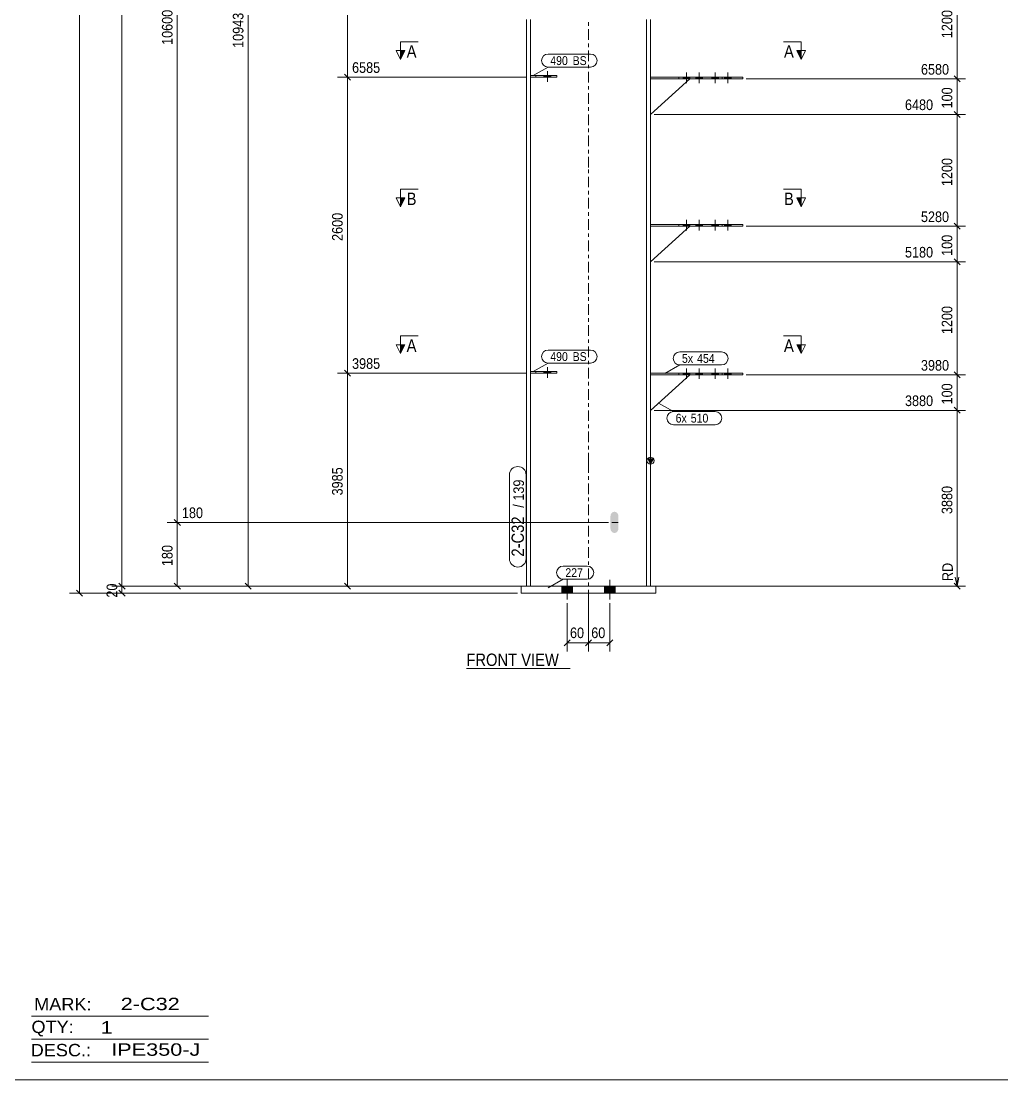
# Model space of a CAD drawing. Header units: millimetres. Extents: x 2 to 825, y 1 to 579.
# Drawn here: x 214.6 to 491.3, y 5 to 303.6 of the extents above; entities that cross this region are included whole.
import ezdxf

# ---------------------------------------------------------------- set-up
doc = ezdxf.new("R2010")
doc.units = ezdxf.units.MM
for name, pattern in [('XKITLINE00', [0]), ('XKITLINE01', [4, 1, -1, 1, -1]), ('XKITLINE02', [4, 2, -2]), ('XKITLINE03', [6, 3, -1, 1, -1])]:
    doc.linetypes.add(name, pattern=pattern)
for name, color, linetype, lineweight in [('Bolt', 3, 'Continuous', 0), ('Dimensions', 7, 'Continuous', 0), ('DrawingSheet', 5, 'Continuous', 0), ('OtherObjectType', 7, 'Continuous', 0), ('Part', 2, 'Continuous', 0), ('PartMark', 7, 'Continuous', 0), ('Section', 6, 'Continuous', 0)]:
    doc.layers.add(name, color=color, linetype=linetype, lineweight=lineweight)
doc.styles.add('ARIAL', font='ARIAL.TTF')
doc.styles.add('ARIAL_NARROW', font='ARIALN.TTF')

# ---------------------------------------------------------------- blocks, each defined once
blk = doc.blocks.new('*A18')
at = {"layer": 'Bolt'}
for points in [[(370.16, 144.23), (370.16, 142.23), (367.16, 142.23), (367.16, 144.23)], [(370.16, 144.23), (370.16, 142.23), (367.16, 142.23), (367.16, 144.23)], [(382.16, 144.23), (382.16, 142.23), (379.16, 142.23), (379.16, 144.23)], [(382.16, 144.23), (382.16, 142.23), (379.16, 142.23), (379.16, 144.23)]]:
    blk.add_hatch(color=3, dxfattribs=at).paths.add_polyline_path(points, flags=17)
at = {"layer": 'Bolt', "color": 3, "linetype": 'XKITLINE00', "lineweight": 0}
for p, q in [((367.16, 144.23), (367.16, 142.23)), ((367.16, 144.23), (367.16, 142.23)), ((368.66, 145.98), (368.66, 140.48)), ((368.66, 145.98), (368.66, 140.48)), ((370.16, 144.23), (370.16, 142.23)), ((370.16, 144.23), (370.16, 142.23)), ((379.16, 144.23), (379.16, 142.23)), ((379.16, 144.23), (379.16, 142.23)), ((380.66, 145.98), (380.66, 140.48)), ((380.66, 145.98), (380.66, 140.48)), ((382.16, 144.23), (382.16, 142.23)), ((382.16, 144.23), (382.16, 142.23))]:
    blk.add_line(p, q, dxfattribs=at)
blk = doc.blocks.new('*A20')
at = {"layer": 'Bolt', "color": 3, "linetype": 'XKITLINE02', "lineweight": 0}
for p, q in [((362.08, 204.33), (362.08, 204.83)), ((363.06, 202.98), (363.06, 205.98)), ((364.04, 204.33), (364.04, 204.83))]:
    blk.add_line(p, q, dxfattribs=at)
blk = doc.blocks.new('*A21')
at = {"layer": 'Bolt'}
blk.add_hatch(color=3, dxfattribs=at).paths.add_polyline_path([(362.08, 204.33), (362.08, 204.83), (364.04, 204.83), (364.04, 204.33)], flags=17)
at = {"layer": 'Bolt', "color": 3, "linetype": 'XKITLINE00', "lineweight": 0}
for p, q in [((362.08, 204.33), (362.08, 204.83)), ((363.06, 202.98), (363.06, 205.98)), ((364.04, 204.33), (364.04, 204.83))]:
    blk.add_line(p, q, dxfattribs=at)
blk = doc.blocks.new('*A22')
at = {"layer": 'Bolt'}
for points in [[(403.25, 204.33), (403.25, 203.83), (401.37, 203.83), (401.37, 204.33)], [(406.82, 204.33), (406.82, 203.83), (404.94, 203.83), (404.94, 204.33)], [(411.3, 204.33), (411.3, 203.83), (409.42, 203.83), (409.42, 204.33)], [(414.87, 204.33), (414.87, 203.83), (413, 203.83), (413, 204.33)]]:
    blk.add_hatch(color=3, dxfattribs=at).paths.add_polyline_path(points, flags=17)
at = {"layer": 'Bolt', "color": 3, "linetype": 'XKITLINE00', "lineweight": 0}
for p, q in [((401.37, 204.33), (401.37, 203.83)), ((402.31, 205.67), (402.31, 202.67)), ((403.25, 204.33), (403.25, 203.83)), ((404.94, 204.33), (404.94, 203.83)), ((405.88, 205.67), (405.88, 202.67)), ((406.82, 204.33), (406.82, 203.83)), ((409.42, 204.33), (409.42, 203.83)), ((410.36, 205.67), (410.36, 202.67)), ((411.3, 204.33), (411.3, 203.83)), ((413, 204.33), (413, 203.83)), ((413.93, 205.67), (413.93, 202.67)), ((414.87, 204.33), (414.87, 203.83))]:
    blk.add_line(p, q, dxfattribs=at)
blk = doc.blocks.new('*A23')
at = {"layer": 'Bolt'}
for points in [[(403.25, 246.23), (403.25, 245.73), (401.37, 245.73), (401.37, 246.23)], [(406.82, 246.23), (406.82, 245.73), (404.94, 245.73), (404.94, 246.23)], [(411.3, 246.23), (411.3, 245.73), (409.42, 245.73), (409.42, 246.23)], [(414.87, 246.23), (414.87, 245.73), (413, 245.73), (413, 246.23)]]:
    blk.add_hatch(color=3, dxfattribs=at).paths.add_polyline_path(points, flags=17)
at = {"layer": 'Bolt', "color": 3, "linetype": 'XKITLINE00', "lineweight": 0}
for p, q in [((401.37, 246.23), (401.37, 245.73)), ((402.31, 247.57), (402.31, 244.57)), ((403.25, 246.23), (403.25, 245.73)), ((404.94, 246.23), (404.94, 245.73)), ((405.88, 247.57), (405.88, 244.57)), ((406.82, 246.23), (406.82, 245.73)), ((409.42, 246.23), (409.42, 245.73)), ((410.36, 247.57), (410.36, 244.57)), ((411.3, 246.23), (411.3, 245.73)), ((413, 246.23), (413, 245.73)), ((413.93, 247.57), (413.93, 244.57)), ((414.87, 246.23), (414.87, 245.73))]:
    blk.add_line(p, q, dxfattribs=at)
blk = doc.blocks.new('*A24')
at = {"layer": 'Bolt'}
for points in [[(403.25, 287.81), (403.25, 287.31), (401.37, 287.31), (401.37, 287.81)], [(406.82, 287.81), (406.82, 287.31), (404.94, 287.31), (404.94, 287.81)], [(411.3, 287.81), (411.3, 287.31), (409.42, 287.31), (409.42, 287.81)], [(414.87, 287.81), (414.87, 287.31), (413, 287.31), (413, 287.81)]]:
    blk.add_hatch(color=3, dxfattribs=at).paths.add_polyline_path(points, flags=17)
at = {"layer": 'Bolt', "color": 3, "linetype": 'XKITLINE00', "lineweight": 0}
for p, q in [((401.37, 287.81), (401.37, 287.31)), ((402.31, 289.15), (402.31, 286.15)), ((403.25, 287.81), (403.25, 287.31)), ((404.94, 287.81), (404.94, 287.31)), ((405.88, 289.15), (405.88, 286.15)), ((406.82, 287.81), (406.82, 287.31)), ((409.42, 287.81), (409.42, 287.31)), ((410.36, 289.15), (410.36, 286.15)), ((411.3, 287.81), (411.3, 287.31)), ((413, 287.81), (413, 287.31)), ((413.93, 289.15), (413.93, 286.15)), ((414.87, 287.81), (414.87, 287.31))]:
    blk.add_line(p, q, dxfattribs=at)
blk = doc.blocks.new('*A26')
at = {"layer": 'Bolt'}
blk.add_hatch(color=3, dxfattribs=at).paths.add_polyline_path([(362.08, 287.81), (362.08, 288.31), (364.04, 288.31), (364.04, 287.81)], flags=17)
at = {"layer": 'Bolt', "color": 3, "linetype": 'XKITLINE00', "lineweight": 0}
for p, q in [((362.08, 287.81), (362.08, 288.31)), ((363.06, 286.46), (363.06, 289.46)), ((364.04, 287.81), (364.04, 288.31))]:
    blk.add_line(p, q, dxfattribs=at)
blk = doc.blocks.new('*A29')
at = {"layer": 'Bolt', "color": 3, "linetype": 'XKITLINE02', "lineweight": 0}
for p, q in [((362.08, 287.81), (362.08, 288.31)), ((363.06, 286.46), (363.06, 289.46)), ((364.04, 287.81), (364.04, 288.31))]:
    blk.add_line(p, q, dxfattribs=at)
blk = doc.blocks.new('*A35')
at = {"layer": 'Part'}
blk.add_hatch(color=2, dxfattribs=at).paths.add_polyline_path([(391.36, 180.14), (392.96, 180.14), (392.16, 178.74)], flags=17)
at = {"layer": 'Part', "color": 2, "linetype": 'XKITLINE00', "lineweight": 0}
for p, q in [((357.16, 304.11), (357.16, 262.31)), ((358.26, 304.11), (358.26, 262.31)), ((391.06, 262.31), (391.06, 304.11)), ((392.16, 262.31), (392.16, 304.11)), ((357.16, 262.21), (357.16, 220.73)), ((358.26, 262.21), (358.26, 220.73)), ((391.06, 220.73), (391.06, 262.21)), ((392.16, 220.73), (392.16, 262.21)), ((357.16, 220.63), (357.16, 178.83)), ((358.26, 220.63), (358.26, 178.83)), ((391.06, 178.83), (391.06, 220.63)), ((392.16, 178.83), (392.16, 220.63)), ((392.16, 178.74), (391.36, 180.14)), ((391.36, 180.14), (392.96, 180.14)), ((392.96, 180.14), (392.16, 178.74)), ((357.16, 178.73), (357.16, 144.23)), ((358.26, 178.73), (358.26, 144.23)), ((391.06, 144.23), (391.06, 178.73)), ((392.16, 144.23), (392.16, 178.73))]:
    blk.add_line(p, q, dxfattribs=at)
at = {"layer": 'Part', "color": 7, "linetype": 'XKITLINE03', "lineweight": 0}
for p, q in [((374.66, 262.31), (374.66, 304.11)), ((374.66, 220.73), (374.66, 262.21)), ((374.66, 178.83), (374.66, 220.63)), ((374.66, 134.23), (374.66, 178.73))]:
    blk.add_line(p, q, dxfattribs=at)
at = {"layer": 'Part', "color": 7, "linetype": 'XKITLINE01', "lineweight": 0}
blk.add_line((357.16, 144.23), (392.16, 144.23), dxfattribs=at)
at = {"layer": 'Part', "color": 2, "linetype": 'XKITLINE00', "lineweight": 0}
blk.add_circle((392.16, 179.64), 1, dxfattribs=at)
blk = doc.blocks.new('*A36')
at = {"layer": 'Part', "color": 2, "linetype": 'XKITLINE00', "lineweight": 0}
for p, q in [((393.66, 144.23), (355.66, 144.23)), ((355.66, 144.23), (355.66, 142.23)), ((393.66, 144.23), (393.66, 142.23)), ((393.66, 142.23), (355.66, 142.23))]:
    blk.add_line(p, q, dxfattribs=at)
blk = doc.blocks.new('*A44')
at = {"layer": 'Part', "color": 7, "linetype": 'XKITLINE01', "lineweight": 0}
for p, q in [((365.76, 204.83), (358.26, 204.83)), ((358.26, 204.83), (358.26, 204.33)), ((358.26, 204.33), (365.76, 204.33)), ((359.76, 204.33), (359.76, 204.83)), ((365.76, 204.33), (365.76, 204.83))]:
    blk.add_line(p, q, dxfattribs=at)
blk = doc.blocks.new('*A45')
at = {"layer": 'Part', "color": 2, "linetype": 'XKITLINE00', "lineweight": 0}
for p, q in [((358.26, 204.83), (365.76, 204.83)), ((365.76, 204.33), (358.26, 204.33)), ((365.76, 204.83), (365.76, 204.33))]:
    blk.add_line(p, q, dxfattribs=at)
at = {"layer": 'Part', "color": 7, "linetype": 'XKITLINE01', "lineweight": 0}
for p, q in [((358.26, 204.33), (358.26, 204.83)), ((359.76, 204.33), (359.76, 204.83))]:
    blk.add_line(p, q, dxfattribs=at)
blk = doc.blocks.new('*A46')
at = {"layer": 'Part', "color": 2, "linetype": 'XKITLINE00', "lineweight": 0}
blk.add_line((392.16, 193.83), (403.23, 203.83), dxfattribs=at)
at = {"layer": 'Part', "color": 7, "linetype": 'XKITLINE01', "lineweight": 0}
for p, q in [((392.16, 203.83), (392.16, 193.83)), ((403.23, 203.83), (392.16, 203.83))]:
    blk.add_line(p, q, dxfattribs=at)
blk = doc.blocks.new('*A47')
at = {"layer": 'Part', "color": 2, "linetype": 'XKITLINE00', "lineweight": 0}
for p, q in [((418.18, 204.33), (392.16, 204.33)), ((418.18, 203.83), (392.16, 203.83)), ((400.18, 203.83), (400.18, 204.33)), ((412.38, 203.83), (412.38, 204.33)), ((418.18, 203.83), (418.18, 204.33))]:
    blk.add_line(p, q, dxfattribs=at)
at = {"layer": 'Part', "color": 7, "linetype": 'XKITLINE01', "lineweight": 0}
for p, q in [((392.16, 204.33), (392.16, 203.83)), ((392.16, 203.83), (392.16, 204.33)), ((401.51, 203.83), (401.51, 204.33))]:
    blk.add_line(p, q, dxfattribs=at)
blk = doc.blocks.new('*A48')
at = {"layer": 'Part', "color": 2, "linetype": 'XKITLINE00', "lineweight": 0}
blk.add_line((392.16, 235.73), (403.23, 245.73), dxfattribs=at)
at = {"layer": 'Part', "color": 7, "linetype": 'XKITLINE01', "lineweight": 0}
for p, q in [((392.16, 245.73), (392.16, 235.73)), ((403.23, 245.73), (392.16, 245.73))]:
    blk.add_line(p, q, dxfattribs=at)
blk = doc.blocks.new('*A49')
at = {"layer": 'Part', "color": 2, "linetype": 'XKITLINE00', "lineweight": 0}
for p, q in [((418.18, 246.23), (392.16, 246.23)), ((418.18, 245.73), (392.16, 245.73)), ((400.18, 245.73), (400.18, 246.23)), ((412.38, 245.73), (412.38, 246.23)), ((418.18, 245.73), (418.18, 246.23))]:
    blk.add_line(p, q, dxfattribs=at)
at = {"layer": 'Part', "color": 7, "linetype": 'XKITLINE01', "lineweight": 0}
for p, q in [((392.16, 246.23), (392.16, 245.73)), ((392.16, 245.73), (392.16, 246.23)), ((401.51, 245.73), (401.51, 246.23))]:
    blk.add_line(p, q, dxfattribs=at)
blk = doc.blocks.new('*A50')
at = {"layer": 'Part', "color": 2, "linetype": 'XKITLINE00', "lineweight": 0}
blk.add_line((392.16, 277.31), (403.23, 287.31), dxfattribs=at)
at = {"layer": 'Part', "color": 7, "linetype": 'XKITLINE01', "lineweight": 0}
for p, q in [((392.16, 287.31), (392.16, 277.31)), ((403.23, 287.31), (392.16, 287.31))]:
    blk.add_line(p, q, dxfattribs=at)
blk = doc.blocks.new('*A51')
at = {"layer": 'Part', "color": 2, "linetype": 'XKITLINE00', "lineweight": 0}
for p, q in [((418.18, 287.81), (392.16, 287.81)), ((418.18, 287.31), (392.16, 287.31)), ((400.18, 287.31), (400.18, 287.81)), ((412.38, 287.31), (412.38, 287.81)), ((418.18, 287.31), (418.18, 287.81))]:
    blk.add_line(p, q, dxfattribs=at)
at = {"layer": 'Part', "color": 7, "linetype": 'XKITLINE01', "lineweight": 0}
for p, q in [((392.16, 287.81), (392.16, 287.31)), ((392.16, 287.31), (392.16, 287.81)), ((401.51, 287.31), (401.51, 287.81))]:
    blk.add_line(p, q, dxfattribs=at)
blk = doc.blocks.new('*A54')
at = {"layer": 'Part', "color": 2, "linetype": 'XKITLINE00', "lineweight": 0}
for p, q in [((358.26, 288.31), (365.76, 288.31)), ((365.76, 287.81), (358.26, 287.81)), ((365.76, 288.31), (365.76, 287.81))]:
    blk.add_line(p, q, dxfattribs=at)
at = {"layer": 'Part', "color": 7, "linetype": 'XKITLINE01', "lineweight": 0}
for p, q in [((358.26, 287.81), (358.26, 288.31)), ((359.76, 287.81), (359.76, 288.31))]:
    blk.add_line(p, q, dxfattribs=at)
blk = doc.blocks.new('*A58')
at = {"layer": 'Part', "color": 7, "linetype": 'XKITLINE01', "lineweight": 0}
for p, q in [((365.76, 288.31), (358.26, 288.31)), ((358.26, 288.31), (358.26, 287.81)), ((358.26, 287.81), (365.76, 287.81)), ((359.76, 287.81), (359.76, 288.31)), ((365.76, 287.81), (365.76, 288.31))]:
    blk.add_line(p, q, dxfattribs=at)
blk = doc.blocks.new('*A66')
at = {"layer": 'Bolt'}
for points in [[(381.99, 439.69), (381.56, 439.79), (381.2, 440.06), (380.95, 440.47), (380.87, 440.94), (380.87, 444.44), (380.95, 444.92), (381.2, 445.33), (381.56, 445.6), (381.99, 445.69), (382.42, 445.6), (382.78, 445.33), (383.02, 444.92), (383.11, 444.44), (383.11, 440.94), (383.02, 440.47), (382.78, 440.06), (382.42, 439.79)], [(381.99, 159.23), (381.56, 159.33), (381.2, 159.6), (380.95, 160.01), (380.87, 160.48), (380.87, 163.98), (380.95, 164.46), (381.2, 164.87), (381.56, 165.14), (381.99, 165.23), (382.42, 165.14), (382.78, 164.87), (383.02, 164.46), (383.11, 163.98), (383.11, 160.48), (383.02, 160.01), (382.78, 159.6), (382.42, 159.33)]]:
    blk.add_hatch(color=3, dxfattribs=at).paths.add_polyline_path(points, flags=17)
at = {"layer": 'Bolt', "color": 3, "linetype": 'XKITLINE00', "lineweight": 0}
for p, q in [((381.27, 442.69), (383.05, 442.69)), ((381.27, 162.23), (383.05, 162.23))]:
    blk.add_line(p, q, dxfattribs=at)
blk = doc.blocks.new('*A175')
at = {"layer": 'DrawingSheet', "color": 5, "linetype": 'XKITLINE00', "lineweight": 0}
blk.add_line((5, 5), (825, 5), dxfattribs=at)
blk = doc.blocks.new('*A179')
at = {"layer": 'OtherObjectType', "color": 6, "linetype": 'XKITLINE00', "lineweight": 0}
for p, q in [((217.5, 23), (267.5, 23)), ((217.5, 16.5), (267.5, 16.5)), ((217.5, 10), (267.5, 10))]:
    blk.add_line(p, q, dxfattribs=at)
at = {"layer": 'OtherObjectType', "color": 6, "style": 'ARIAL_NARROW'}
for s, width, p in [('MARK:', 1.275, (218.27, 24.58)), ('2-C32', 1.525501, (242.69, 24.65)), ('QTY:', 1.275, (217.5, 18.19)), ('1', 1.525501, (236.99, 18.05)), ('DESC.:', 1.275, (217.29, 11.63)), ('IPE350-J', 1.525501, (240, 11.79))]:
    blk.add_text(s, height=3.5, dxfattribs=dict(at, width=width)).set_placement(p)
blk = doc.blocks.new('*A183')
at = {"layer": 'Dimensions', "color": 7, "linetype": 'XKITLINE00', "lineweight": 0}
for p, q in [((231.05, 142.23), (231.05, 511.68)), ((354.66, 142.23), (228.2, 142.23)), ((230.2, 143.08), (231.9, 141.39))]:
    blk.add_line(p, q, dxfattribs=at)
at = {"layer": 'Dimensions', "color": 3}
blk.add_point((231.05, 142.23), dxfattribs=at)
blk = doc.blocks.new('*A184')
at = {"layer": 'Dimensions', "color": 7, "linetype": 'XKITLINE00', "lineweight": 0}
for p, q in [((356.16, 144.23), (240.2, 144.23)), ((242.2, 145.08), (243.9, 143.39)), ((243.05, 142.23), (243.05, 144.23)), ((354.66, 142.23), (240.2, 142.23)), ((242.2, 143.08), (243.9, 141.39))]:
    blk.add_line(p, q, dxfattribs=at)
at = {"layer": 'Dimensions', "color": 3}
for p in [(243.05, 144.23), (243.05, 142.23)]:
    blk.add_point(p, dxfattribs=at)
at = {"layer": 'Dimensions', "color": 3, "style": 'ARIAL', "width": 0.85}
blk.add_text('20', height=3, rotation=90.0002, dxfattribs=at).set_placement((241.7, 141.01))
blk = doc.blocks.new('*A185')
at = {"layer": 'Dimensions', "color": 7, "linetype": 'XKITLINE00', "lineweight": 0}
for p, q in [((374.66, 143.23), (374.66, 125.83)), ((368.66, 139.48), (368.66, 125.83)), ((369.51, 129.08), (367.81, 127.39)), ((375.51, 129.08), (373.81, 127.39)), ((368.66, 128.23), (374.66, 128.23))]:
    blk.add_line(p, q, dxfattribs=at)
at = {"layer": 'Dimensions', "color": 3}
for p in [(368.66, 128.23), (374.66, 128.23)]:
    blk.add_point(p, dxfattribs=at)
at = {"layer": 'Dimensions', "color": 3, "style": 'ARIAL', "width": 0.85}
blk.add_text('60', height=3, dxfattribs=at).set_placement((369.44, 129.58))
blk = doc.blocks.new('*A186')
at = {"layer": 'Dimensions', "color": 7, "linetype": 'XKITLINE00', "lineweight": 0}
for p, q in [((374.66, 143.23), (374.66, 125.83)), ((380.66, 139.48), (380.66, 125.83)), ((375.51, 129.08), (373.81, 127.39)), ((381.51, 129.08), (379.81, 127.39)), ((374.66, 128.23), (380.66, 128.23))]:
    blk.add_line(p, q, dxfattribs=at)
at = {"layer": 'Dimensions', "color": 3}
for p in [(374.66, 128.23), (380.66, 128.23)]:
    blk.add_point(p, dxfattribs=at)
at = {"layer": 'Dimensions', "color": 3, "style": 'ARIAL', "width": 0.85}
blk.add_text('60', height=3, dxfattribs=at).set_placement((375.44, 129.58))
blk = doc.blocks.new('*A187')
at = {"layer": 'OtherObjectType', "color": 7, "linetype": 'XKITLINE00', "lineweight": 0}
blk.add_line((340.21, 120.98), (369.51, 120.98), dxfattribs=at)
at = {"layer": 'OtherObjectType', "color": 7, "style": 'ARIAL', "width": 0.85}
blk.add_text('FRONT VIEW', height=3.5, dxfattribs=at).set_placement((340.21, 121.73))
blk = doc.blocks.new('*A188')
at = {"layer": 'Dimensions', "color": 7, "linetype": 'XKITLINE00', "lineweight": 0}
for p, q in [((243.05, 144.23), (243.05, 493.18)), ((356.16, 144.23), (240.2, 144.23)), ((242.2, 145.08), (243.9, 143.39))]:
    blk.add_line(p, q, dxfattribs=at)
at = {"layer": 'Dimensions', "color": 3}
blk.add_point((243.05, 144.23), dxfattribs=at)
blk = doc.blocks.new('*A190')
at = {"layer": 'Dimensions', "color": 7, "linetype": 'XKITLINE00', "lineweight": 0}
for p, q in [((278.66, 144.23), (278.66, 458.99)), ((356.16, 144.23), (275.81, 144.23)), ((277.81, 145.08), (279.51, 143.39))]:
    blk.add_line(p, q, dxfattribs=at)
at = {"layer": 'Dimensions', "color": 3}
blk.add_point((278.66, 144.23), dxfattribs=at)
at = {"layer": 'Dimensions', "color": 3, "style": 'ARIAL', "width": 0.85}
blk.add_text('10943', height=3, rotation=90.0002, dxfattribs=at).set_placement((277.31, 296.05))
blk = doc.blocks.new('*A194')
at = {"layer": 'Dimensions', "color": 7, "linetype": 'XKITLINE00', "lineweight": 0}
for p, q in [((477.81, 194.68), (479.51, 192.99)), ((393.16, 193.83), (481.06, 193.83)), ((478.66, 144.23), (478.66, 193.83)), ((478.66, 151.46), (478.66, 144.23)), ((478.16, 146.73), (478.66, 144.23)), ((479.16, 146.73), (478.66, 144.23)), ((393.16, 144.23), (481.06, 144.23)), ((393.16, 144.23), (481.06, 144.23)), ((477.81, 145.08), (479.51, 143.39))]:
    blk.add_line(p, q, dxfattribs=at)
at = {"layer": 'Dimensions', "color": 3}
for p in [(478.66, 193.83), (478.66, 144.23)]:
    blk.add_point(p, dxfattribs=at)
at = {"layer": 'Dimensions', "color": 7}
blk.add_point((478.66, 144.23), dxfattribs=at)
at = {"layer": 'Dimensions', "color": 3, "style": 'ARIAL', "width": 0.85}
blk.add_text('3880', height=3, dxfattribs=at).set_placement((463.96, 195.03))
for s, p in [('3880', (477.31, 164.58)), ('RD', (477.46, 145.68))]:
    blk.add_text(s, height=3, rotation=90.0002, dxfattribs=at).set_placement(p)
blk = doc.blocks.new('*A195')
at = {"layer": 'Dimensions', "color": 7, "linetype": 'XKITLINE00', "lineweight": 0}
for p, q in [((419.18, 203.83), (481.06, 203.83)), ((477.81, 204.68), (479.51, 202.99)), ((478.66, 193.83), (478.66, 203.83)), ((477.81, 194.68), (479.51, 192.99)), ((393.16, 193.83), (481.06, 193.83))]:
    blk.add_line(p, q, dxfattribs=at)
at = {"layer": 'Dimensions', "color": 3}
for p in [(478.66, 203.83), (478.66, 193.83)]:
    blk.add_point(p, dxfattribs=at)
at = {"layer": 'Dimensions', "color": 3, "style": 'ARIAL', "width": 0.85}
blk.add_text('3980', height=3, dxfattribs=at).set_placement((468.46, 205.03))
blk.add_text('100', height=3, rotation=90.0002, dxfattribs=at).set_placement((477.31, 195.5))
blk = doc.blocks.new('*A196')
at = {"layer": 'Dimensions', "color": 7, "linetype": 'XKITLINE00', "lineweight": 0}
for p, q in [((477.81, 236.58), (479.51, 234.89)), ((393.16, 235.73), (481.06, 235.73)), ((478.66, 203.83), (478.66, 235.73)), ((419.18, 203.83), (481.06, 203.83)), ((477.81, 204.68), (479.51, 202.99))]:
    blk.add_line(p, q, dxfattribs=at)
at = {"layer": 'Dimensions', "color": 3}
for p in [(478.66, 235.73), (478.66, 203.83)]:
    blk.add_point(p, dxfattribs=at)
at = {"layer": 'Dimensions', "color": 3, "style": 'ARIAL', "width": 0.85}
blk.add_text('5180', height=3, dxfattribs=at).set_placement((463.96, 236.93))
blk.add_text('1200', height=3, rotation=90.0002, dxfattribs=at).set_placement((477.31, 215.33))
blk = doc.blocks.new('*A197')
at = {"layer": 'Dimensions', "color": 7, "linetype": 'XKITLINE00', "lineweight": 0}
for p, q in [((419.18, 245.73), (481.06, 245.73)), ((477.81, 246.58), (479.51, 244.89)), ((478.66, 235.73), (478.66, 245.73)), ((477.81, 236.58), (479.51, 234.89)), ((393.16, 235.73), (481.06, 235.73))]:
    blk.add_line(p, q, dxfattribs=at)
at = {"layer": 'Dimensions', "color": 3}
for p in [(478.66, 245.73), (478.66, 235.73)]:
    blk.add_point(p, dxfattribs=at)
at = {"layer": 'Dimensions', "color": 3, "style": 'ARIAL', "width": 0.85}
blk.add_text('5280', height=3, dxfattribs=at).set_placement((468.46, 246.93))
blk.add_text('100', height=3, rotation=90.0002, dxfattribs=at).set_placement((477.31, 237.4))
blk = doc.blocks.new('*A198')
at = {"layer": 'Dimensions', "color": 7, "linetype": 'XKITLINE00', "lineweight": 0}
for p, q in [((477.81, 278.16), (479.51, 276.47)), ((393.16, 277.31), (481.06, 277.31)), ((478.66, 245.73), (478.66, 277.31)), ((419.18, 245.73), (481.06, 245.73)), ((477.81, 246.58), (479.51, 244.89))]:
    blk.add_line(p, q, dxfattribs=at)
at = {"layer": 'Dimensions', "color": 3}
for p in [(478.66, 277.31), (478.66, 245.73)]:
    blk.add_point(p, dxfattribs=at)
at = {"layer": 'Dimensions', "color": 3, "style": 'ARIAL', "width": 0.85}
blk.add_text('6480', height=3, dxfattribs=at).set_placement((463.96, 278.51))
blk.add_text('1200', height=3, rotation=90.0002, dxfattribs=at).set_placement((477.31, 257.07))
blk = doc.blocks.new('*A199')
at = {"layer": 'Dimensions', "color": 7, "linetype": 'XKITLINE00', "lineweight": 0}
for p, q in [((419.18, 287.31), (481.06, 287.31)), ((477.81, 288.16), (479.51, 286.47)), ((478.66, 277.31), (478.66, 287.31)), ((477.81, 278.16), (479.51, 276.47)), ((393.16, 277.31), (481.06, 277.31))]:
    blk.add_line(p, q, dxfattribs=at)
at = {"layer": 'Dimensions', "color": 3}
for p in [(478.66, 287.31), (478.66, 277.31)]:
    blk.add_point(p, dxfattribs=at)
at = {"layer": 'Dimensions', "color": 3, "style": 'ARIAL', "width": 0.85}
blk.add_text('6580', height=3, dxfattribs=at).set_placement((468.46, 288.51))
blk.add_text('100', height=3, rotation=90.0002, dxfattribs=at).set_placement((477.31, 278.98))
blk = doc.blocks.new('*A200')
at = {"layer": 'Dimensions', "color": 7, "linetype": 'XKITLINE00', "lineweight": 0}
for p, q in [((477.81, 320.06), (479.51, 318.37)), ((393.16, 319.21), (481.06, 319.21)), ((478.66, 287.31), (478.66, 319.21)), ((419.18, 287.31), (481.06, 287.31)), ((477.81, 288.16), (479.51, 286.47))]:
    blk.add_line(p, q, dxfattribs=at)
at = {"layer": 'Dimensions', "color": 3}
for p in [(478.66, 319.21), (478.66, 287.31)]:
    blk.add_point(p, dxfattribs=at)
at = {"layer": 'Dimensions', "color": 3, "style": 'ARIAL', "width": 0.85}
blk.add_text('7780', height=3, dxfattribs=at).set_placement((463.96, 320.41))
blk.add_text('1200', height=3, rotation=90.0002, dxfattribs=at).set_placement((477.31, 298.81))
blk = doc.blocks.new('*A232')
at = {"layer": 'PartMark', "color": 7, "linetype": 'XKITLINE00', "lineweight": 0}
for p, q in [((367.53, 149.9), (374.3, 149.9)), ((363.29, 143.8), (367.53, 146.2)), ((367.53, 146.2), (374.3, 146.2))]:
    blk.add_line(p, q, dxfattribs=at)
for centre, start, end in [((367.53, 148.05), 90, 270), ((374.3, 148.05), 270, 90)]:
    blk.add_arc(centre, 1.85, start, end, dxfattribs=at)
at = {"layer": 'PartMark', "color": 3, "style": 'ARIAL', "width": 0.85}
blk.add_text('227', height=2.5, dxfattribs=at).set_placement((368.13, 146.8))
blk = doc.blocks.new('*A233')
at = {"layer": 'PartMark', "color": 7, "linetype": 'XKITLINE00', "lineweight": 0}
for p, q in [((352.36, 151.98), (352.36, 175.63)), ((357.06, 151.98), (357.06, 175.63))]:
    blk.add_line(p, q, dxfattribs=at)
for centre, start, end in [((354.71, 175.63), 0, 180), ((354.71, 151.98), 180, 0)]:
    blk.add_arc(centre, 2.35, start, end, dxfattribs=at)
at = {"layer": 'PartMark', "color": 3, "style": 'ARIAL', "width": 0.85}
for s, p in [('139', (356.46, 168.36)), ('/', (356.46, 166.35))]:
    blk.add_text(s, height=3, rotation=90.0002, dxfattribs=at).set_placement(p)
at = {"layer": 'PartMark', "color": 1, "style": 'ARIAL', "width": 0.85}
blk.add_text('2-C32', height=3.5, rotation=90.0002, dxfattribs=at).set_placement((356.46, 152.58))
blk = doc.blocks.new('*A234')
at = {"layer": 'PartMark', "color": 7, "linetype": 'XKITLINE00', "lineweight": 0}
for p, q in [((400.44, 210.32), (412.22, 210.32)), ((396.19, 204.22), (400.44, 206.62)), ((400.44, 206.62), (412.22, 206.62))]:
    blk.add_line(p, q, dxfattribs=at)
for centre, start, end in [((400.44, 208.47), 90, 270), ((412.22, 208.47), 270, 90)]:
    blk.add_arc(centre, 1.85, start, end, dxfattribs=at)
at = {"layer": 'PartMark', "color": 3, "style": 'ARIAL', "width": 0.85}
for s, p in [('5x', (401.04, 207.22)), ('454', (405.31, 207.22))]:
    blk.add_text(s, height=2.5, dxfattribs=at).set_placement(p)
blk = doc.blocks.new('*A235')
at = {"layer": 'PartMark', "color": 7, "linetype": 'XKITLINE00', "lineweight": 0}
for p, q in [((394.41, 195.86), (398.65, 193.47)), ((398.65, 193.47), (410.43, 193.47)), ((398.65, 189.77), (410.43, 189.77))]:
    blk.add_line(p, q, dxfattribs=at)
for centre, start, end in [((398.65, 191.62), 90, 270), ((410.43, 191.62), 270, 90)]:
    blk.add_arc(centre, 1.85, start, end, dxfattribs=at)
at = {"layer": 'PartMark', "color": 3, "style": 'ARIAL', "width": 0.85}
for s, p in [('6x', (399.25, 190.37)), ('510', (403.52, 190.37))]:
    blk.add_text(s, height=2.5, dxfattribs=at).set_placement(p)
blk = doc.blocks.new('*A238')
at = {"layer": 'PartMark', "color": 7, "linetype": 'XKITLINE00', "lineweight": 0}
for p, q in [((363.28, 294.32), (375.24, 294.32)), ((359.04, 288.23), (363.28, 290.62)), ((363.28, 290.62), (375.24, 290.62))]:
    blk.add_line(p, q, dxfattribs=at)
for centre, start, end in [((363.28, 292.47), 90, 270), ((375.24, 292.47), 270, 90)]:
    blk.add_arc(centre, 1.85, start, end, dxfattribs=at)
at = {"layer": 'PartMark', "color": 3, "style": 'ARIAL', "width": 0.85}
for s, p in [('490', (363.88, 291.22)), ('BS', (370.19, 291.22))]:
    blk.add_text(s, height=2.5, dxfattribs=at).set_placement(p)
blk = doc.blocks.new('*A239')
at = {"layer": 'PartMark', "color": 7, "linetype": 'XKITLINE00', "lineweight": 0}
for p, q in [((363.28, 210.84), (375.24, 210.84)), ((359.04, 204.75), (363.28, 207.14)), ((363.28, 207.14), (375.24, 207.14))]:
    blk.add_line(p, q, dxfattribs=at)
for centre, start, end in [((363.28, 208.99), 90, 270), ((375.24, 208.99), 270, 90)]:
    blk.add_arc(centre, 1.85, start, end, dxfattribs=at)
at = {"layer": 'PartMark', "color": 3, "style": 'ARIAL', "width": 0.85}
for s, p in [('490', (363.88, 207.74)), ('BS', (370.19, 207.74))]:
    blk.add_text(s, height=2.5, dxfattribs=at).set_placement(p)
blk = doc.blocks.new('*A240')
at = {"layer": 'Section'}
for points in [[(322.86, 212.33), (321.61, 209.83), (321.61, 212.33)], [(434.68, 212.33), (434.68, 209.83), (433.43, 212.33)]]:
    blk.add_hatch(color=3, dxfattribs=at).paths.add_polyline_path(points, flags=17)
at = {"layer": 'Section', "color": 3, "linetype": 'XKITLINE00', "lineweight": 0}
for p, q in [((321.61, 209.83), (320.36, 212.33)), ((322.86, 212.33), (320.36, 212.33)), ((321.61, 209.83), (322.86, 212.33)), ((433.43, 212.33), (435.93, 212.33)), ((434.68, 209.83), (433.43, 212.33)), ((435.93, 212.33), (434.68, 209.83))]:
    blk.add_line(p, q, dxfattribs=at)
at = {"layer": 'Section', "color": 1, "linetype": 'XKITLINE00', "lineweight": 0}
for p, q in [((321.61, 214.83), (326.61, 214.83)), ((321.61, 214.83), (321.61, 209.83)), ((434.68, 214.83), (429.68, 214.83)), ((434.68, 214.83), (434.68, 209.83))]:
    blk.add_line(p, q, dxfattribs=at)
at = {"layer": 'Section', "color": 7, "style": 'ARIAL', "width": 0.85}
for p in [(323.36, 210.33), (429.82, 210.33)]:
    blk.add_text('A', height=3.5, dxfattribs=at).set_placement(p)
blk = doc.blocks.new('*A243')
at = {"layer": 'Section'}
for points in [[(322.86, 295.31), (321.61, 292.81), (321.61, 295.31)], [(434.68, 295.31), (434.68, 292.81), (433.43, 295.31)]]:
    blk.add_hatch(color=3, dxfattribs=at).paths.add_polyline_path(points, flags=17)
at = {"layer": 'Section', "color": 1, "linetype": 'XKITLINE00', "lineweight": 0}
for p, q in [((321.61, 297.81), (326.61, 297.81)), ((321.61, 297.81), (321.61, 292.81)), ((434.68, 297.81), (429.68, 297.81)), ((434.68, 297.81), (434.68, 292.81))]:
    blk.add_line(p, q, dxfattribs=at)
at = {"layer": 'Section', "color": 3, "linetype": 'XKITLINE00', "lineweight": 0}
for p, q in [((321.61, 292.81), (320.36, 295.31)), ((322.86, 295.31), (320.36, 295.31)), ((321.61, 292.81), (322.86, 295.31)), ((433.43, 295.31), (435.93, 295.31)), ((434.68, 292.81), (433.43, 295.31)), ((435.93, 295.31), (434.68, 292.81))]:
    blk.add_line(p, q, dxfattribs=at)
at = {"layer": 'Section', "color": 7, "style": 'ARIAL', "width": 0.85}
for p in [(323.36, 293.31), (429.82, 293.31)]:
    blk.add_text('A', height=3.5, dxfattribs=at).set_placement(p)
blk = doc.blocks.new('*A245')
at = {"layer": 'Section'}
for points in [[(322.86, 253.73), (321.61, 251.23), (321.61, 253.73)], [(434.68, 253.73), (434.68, 251.23), (433.43, 253.73)]]:
    blk.add_hatch(color=3, dxfattribs=at).paths.add_polyline_path(points, flags=17)
at = {"layer": 'Section', "color": 1, "linetype": 'XKITLINE00', "lineweight": 0}
for p, q in [((321.61, 256.23), (326.61, 256.23)), ((321.61, 256.23), (321.61, 251.23)), ((434.68, 256.23), (429.68, 256.23)), ((434.68, 256.23), (434.68, 251.23))]:
    blk.add_line(p, q, dxfattribs=at)
at = {"layer": 'Section', "color": 3, "linetype": 'XKITLINE00', "lineweight": 0}
for p, q in [((321.61, 251.23), (320.36, 253.73)), ((322.86, 253.73), (320.36, 253.73)), ((321.61, 251.23), (322.86, 253.73)), ((433.43, 253.73), (435.93, 253.73)), ((434.68, 251.23), (433.43, 253.73)), ((435.93, 253.73), (434.68, 251.23))]:
    blk.add_line(p, q, dxfattribs=at)
at = {"layer": 'Section', "color": 7, "style": 'ARIAL', "width": 0.85}
for p in [(323.36, 251.73), (429.82, 251.73)]:
    blk.add_text('B', height=3.5, dxfattribs=at).set_placement(p)
blk = doc.blocks.new('*A248')
at = {"layer": 'Dimensions', "color": 7, "linetype": 'XKITLINE00', "lineweight": 0}
for p, q in [((380.27, 162.23), (255.81, 162.23)), ((257.81, 163.08), (259.51, 161.39)), ((258.66, 144.23), (258.66, 162.23)), ((356.16, 144.23), (255.81, 144.23)), ((257.81, 145.08), (259.51, 143.39))]:
    blk.add_line(p, q, dxfattribs=at)
at = {"layer": 'Dimensions', "color": 3}
for p in [(258.66, 162.23), (258.66, 144.23)]:
    blk.add_point(p, dxfattribs=at)
at = {"layer": 'Dimensions', "color": 3, "style": 'ARIAL', "width": 0.85}
blk.add_text('180', height=3, dxfattribs=at).set_placement((259.96, 163.43))
blk.add_text('180', height=3, rotation=90.0002, dxfattribs=at).set_placement((257.31, 149.9))
blk = doc.blocks.new('*A249')
at = {"layer": 'Dimensions', "color": 7, "linetype": 'XKITLINE00', "lineweight": 0}
for p, q in [((380.27, 442.69), (255.81, 442.69)), ((257.81, 443.54), (259.51, 441.85)), ((258.66, 162.23), (258.66, 442.69)), ((380.27, 162.23), (255.81, 162.23)), ((257.81, 163.08), (259.51, 161.39))]:
    blk.add_line(p, q, dxfattribs=at)
at = {"layer": 'Dimensions', "color": 3}
for p in [(258.66, 442.69), (258.66, 162.23)]:
    blk.add_point(p, dxfattribs=at)
at = {"layer": 'Dimensions', "color": 3, "style": 'ARIAL', "width": 0.85}
blk.add_text('10780', height=3, dxfattribs=at).set_placement((259.96, 443.89))
blk.add_text('10600', height=3, rotation=90.0002, dxfattribs=at).set_placement((257.31, 296.9))
blk = doc.blocks.new('*A250')
at = {"layer": 'Dimensions', "color": 7, "linetype": 'XKITLINE00', "lineweight": 0}
for p, q in [((357.26, 204.33), (303.81, 204.33)), ((305.81, 205.18), (307.51, 203.49)), ((306.66, 144.23), (306.66, 204.33)), ((356.16, 144.23), (303.81, 144.23)), ((305.81, 145.08), (307.51, 143.39))]:
    blk.add_line(p, q, dxfattribs=at)
at = {"layer": 'Dimensions', "color": 3}
for p in [(306.66, 204.33), (306.66, 144.23)]:
    blk.add_point(p, dxfattribs=at)
at = {"layer": 'Dimensions', "color": 3, "style": 'ARIAL', "width": 0.85}
blk.add_text('3985', height=3, dxfattribs=at).set_placement((307.96, 205.53))
blk.add_text('3985', height=3, rotation=90.0002, dxfattribs=at).set_placement((305.31, 169.83))
blk = doc.blocks.new('*A251')
at = {"layer": 'Dimensions', "color": 7, "linetype": 'XKITLINE00', "lineweight": 0}
for p, q in [((357.26, 287.81), (303.81, 287.81)), ((305.81, 288.66), (307.51, 286.97)), ((306.66, 204.33), (306.66, 287.81)), ((357.26, 204.33), (303.81, 204.33)), ((305.81, 205.18), (307.51, 203.49))]:
    blk.add_line(p, q, dxfattribs=at)
at = {"layer": 'Dimensions', "color": 3}
for p in [(306.66, 287.81), (306.66, 204.33)]:
    blk.add_point(p, dxfattribs=at)
at = {"layer": 'Dimensions', "color": 3, "style": 'ARIAL', "width": 0.85}
blk.add_text('6585', height=3, dxfattribs=at).set_placement((307.96, 289.01))
blk.add_text('2600', height=3, rotation=90.0002, dxfattribs=at).set_placement((305.31, 241.62))
blk = doc.blocks.new('*A252')
at = {"layer": 'Dimensions', "color": 7, "linetype": 'XKITLINE00', "lineweight": 0}
for p, q in [((357.26, 371.29), (303.81, 371.29)), ((305.81, 372.14), (307.51, 370.45)), ((306.66, 287.81), (306.66, 371.29)), ((357.26, 287.81), (303.81, 287.81)), ((305.81, 288.66), (307.51, 286.97))]:
    blk.add_line(p, q, dxfattribs=at)
at = {"layer": 'Dimensions', "color": 3}
for p in [(306.66, 371.29), (306.66, 287.81)]:
    blk.add_point(p, dxfattribs=at)
at = {"layer": 'Dimensions', "color": 3, "style": 'ARIAL', "width": 0.85}
blk.add_text('9185', height=3, dxfattribs=at).set_placement((307.96, 372.49))
blk.add_text('2600', height=3, rotation=90.0002, dxfattribs=at).set_placement((305.31, 325.1))

msp = doc.modelspace()

# ---------------------------------------------------------------- block references
at = {"lineweight": 0}
for name in ['*A175', '*A183', '*A188', '*A190', '*A249', '*A66', '*A252', '*A200', '*A243', '*A238', '*A251', '*A199', '*A54', '*A58', '*A26', '*A29', '*A51', '*A50', '*A24', '*A198', '*A245', '*A197', '*A49', '*A48', '*A23', '*A196', '*A240', '*A239', '*A234', '*A250', '*A195', '*A44', '*A45', '*A20', '*A21', '*A47', '*A46', '*A22', '*A194', '*A235', '*A233', '*A248', '*A232', '*A184', '*A36', '*A18', '*A185', '*A186', '*A187', '*A179']:
    msp.add_blockref(name, (0, 0), dxfattribs=at)
at = {"layer": 'Part', "lineweight": 0}
msp.add_blockref('*A35', (0, 0), dxfattribs=at)

doc.saveas('drawing.dxf')
